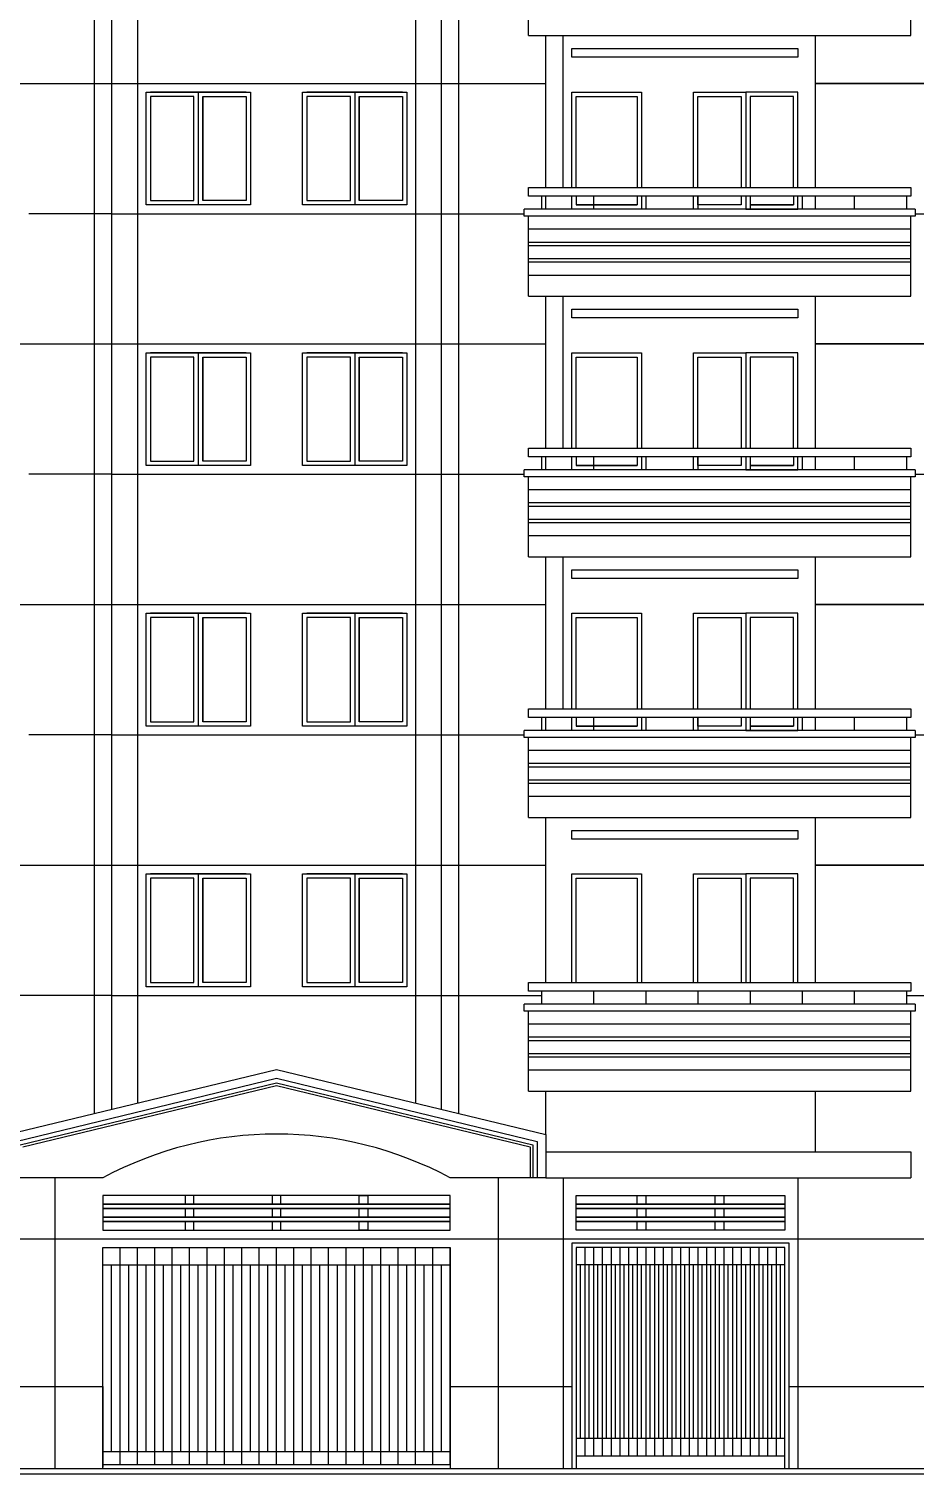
# Model space of a CAD drawing. Header units: millimetres. Extents: x 62416 to 146516, y -59332 to 68.
# Drawn here: x 83148 to 93348, y -45135 to -28499 of the extents above; entities that cross this region are included whole.
import ezdxf

# ---------------------------------------------------------------- set-up
doc = ezdxf.new("R2010")
doc.units = ezdxf.units.MM
doc.header["$LTSCALE"] = 200
doc.header["$MEASUREMENT"] = 0
doc.layers.add('DIM', color=4, linetype='CONTINUOUS')
doc.layers.add('MDUNG', color=3, linetype='CONTINUOUS')

msp = doc.modelspace()

# ---------------------------------------------------------------- linework, layer by layer
at = {"layer": 'DIM', "color": 4}
for p, q in [((88897.7, -28576.2), (88897.7, -27656.2)), ((93297.7, -28576.2), (93297.7, -27656.2)), ((88897.7, -28576.2), (93297.7, -28576.2)), ((89397.7, -28826.2), (89397.7, -28726.2)), ((89397.7, -28726.2), (91997.7, -28726.2)), ((91997.7, -28726.2), (91997.7, -28826.2)), ((91997.7, -28826.2), (89397.7, -28826.2)), ((89397.7, -30326.2), (89397.7, -29226.2)), ((89397.7, -29226.2), (90197.7, -29226.2)), ((89447.7, -30326.2), (89447.7, -29276.2)), ((89447.7, -29276.2), (90147.7, -29276.2)), ((90147.7, -29276.2), (90147.7, -30326.2)), ((90197.7, -29226.2), (90197.7, -30326.2)), ((90797.7, -30326.2), (90797.7, -29226.2)), ((90797.7, -29226.2), (91397.7, -29226.2)), ((90847.7, -30326.2), (90847.7, -29276.2)), ((90847.7, -29276.2), (91347.7, -29276.2)), ((91347.7, -29276.2), (91347.7, -30326.2)), ((91397.7, -29226.2), (91397.7, -30326.2)), ((91997.7, -29226.2), (91397.7, -29226.2)), ((91397.7, -29226.2), (91397.7, -30326.2)), ((91947.7, -29276.2), (91447.7, -29276.2)), ((91447.7, -29276.2), (91447.7, -30326.2)), ((91947.7, -30326.2), (91947.7, -29276.2)), ((91997.7, -30326.2), (91997.7, -29226.2)), ((88897.7, -30426.2), (88897.7, -30326.2)), ((88897.7, -30326.2), (93297.7, -30326.2)), ((88897.7, -30426.2), (88897.7, -30326.2)), ((93297.7, -30426.2), (88897.7, -30426.2)), ((89047.7, -30428.2), (89047.7, -30576.2)), ((89047.7, -30428.2), (89047.7, -30576.2)), ((89097.7, -30576.2), (89097.7, -30426.2)), ((89097.7, -30576.2), (89097.7, -30426.2)), ((89397.7, -30576.2), (89397.7, -30426.2)), ((89447.7, -30426.2), (89447.7, -30526.2)), ((89647.7, -30428.2), (89647.7, -30576.2)), ((89647.7, -30428.2), (89647.7, -30576.2)), ((90147.7, -30426.2), (90147.7, -30526.2)), ((90197.7, -30426.2), (90197.7, -30576.2)), ((90247.7, -30428.2), (90247.7, -30576.2)), ((90247.7, -30428.2), (90247.7, -30576.2)), ((90797.7, -30576.2), (90797.7, -30426.2)), ((90847.7, -30526.2), (90847.7, -30426.2)), ((90847.7, -30428.2), (90847.7, -30576.2)), ((90847.7, -30428.2), (90847.7, -30576.2)), ((91347.7, -30426.2), (91347.7, -30526.2)), ((91397.7, -30426.2), (91397.7, -30576.2)), ((91397.7, -30426.2), (91397.7, -30576.2)), ((91447.7, -30426.2), (91447.7, -30526.2)), ((91447.7, -30428.2), (91447.7, -30576.2)), ((91447.7, -30428.2), (91447.7, -30576.2)), ((91947.7, -30426.2), (91947.7, -30526.2)), ((91997.7, -30576.2), (91997.7, -30426.2)), ((92047.7, -30428.2), (92047.7, -30576.2)), ((92047.7, -30428.2), (92047.7, -30576.2)), ((92197.7, -30426.2), (92197.7, -30576.2)), ((92197.7, -30426.2), (92197.7, -30576.2)), ((92647.7, -30428.2), (92647.7, -30576.2)), ((92647.7, -30428.2), (92647.7, -30576.2)), ((93247.7, -30428.2), (93247.7, -30576.2)), ((93247.7, -30428.2), (93247.7, -30576.2)), ((93297.7, -30326.2), (93297.7, -30426.2)), ((93347.7, -30576.2), (88847.7, -30576.2)), ((88847.7, -30656.2), (88847.7, -30576.2)), ((93347.7, -30576.2), (88847.7, -30576.2)), ((88847.7, -30656.2), (88847.7, -30576.2)), ((90197.7, -30576.2), (89397.7, -30576.2)), ((89447.7, -30526.2), (90147.7, -30526.2)), ((90147.7, -30526.2), (89447.7, -30526.2)), ((91397.7, -30576.2), (90797.7, -30576.2)), ((91347.7, -30526.2), (90847.7, -30526.2)), ((91397.7, -30576.2), (91997.7, -30576.2)), ((91947.7, -30526.2), (91447.7, -30526.2)), ((91447.7, -30526.2), (91947.7, -30526.2)), ((93347.7, -30576.2), (93347.7, -30656.2)), ((93347.7, -30576.2), (93347.7, -30656.2)), ((93347.7, -30656.2), (88847.7, -30656.2)), ((93347.7, -30656.2), (88847.7, -30656.2)), ((88897.7, -31576.2), (88897.7, -30656.2)), ((88897.7, -31576.2), (88897.7, -30656.2)), ((93297.7, -31576.2), (93297.7, -30656.2)), ((93297.7, -31576.2), (93297.7, -30656.2)), ((93297.7, -30806.2), (88897.7, -30806.2)), ((93297.7, -30806.2), (88897.7, -30806.2)), ((93297.7, -30956.2), (88897.7, -30956.2)), ((93297.7, -30956.2), (88897.7, -30956.2)), ((93297.7, -30996.2), (88897.7, -30996.2)), ((93297.7, -30996.2), (88897.7, -30996.2)), ((93297.7, -31146.2), (88897.7, -31146.2)), ((93297.7, -31146.2), (88897.7, -31146.2)), ((93297.7, -31186.2), (88897.7, -31186.2)), ((93297.7, -31186.2), (88897.7, -31186.2)), ((93297.7, -31336.2), (88897.7, -31336.2)), ((93297.7, -31336.2), (88897.7, -31336.2)), ((88897.7, -31576.2), (93297.7, -31576.2)), ((88897.7, -31576.2), (93297.7, -31576.2)), ((89397.7, -31826.2), (89397.7, -31726.2)), ((89397.7, -31726.2), (91997.7, -31726.2)), ((89397.7, -31826.2), (89397.7, -31726.2)), ((89397.7, -31726.2), (91997.7, -31726.2)), ((91997.7, -31726.2), (91997.7, -31826.2)), ((91997.7, -31726.2), (91997.7, -31826.2)), ((91997.7, -31826.2), (89397.7, -31826.2)), ((91997.7, -31826.2), (89397.7, -31826.2)), ((89397.7, -33326.2), (89397.7, -32226.2)), ((89397.7, -32226.2), (90197.7, -32226.2)), ((89397.7, -33326.2), (89397.7, -32226.2)), ((89397.7, -32226.2), (90197.7, -32226.2)), ((90197.7, -32226.2), (90197.7, -33326.2)), ((90197.7, -32226.2), (90197.7, -33326.2)), ((90797.7, -33326.2), (90797.7, -32226.2)), ((90797.7, -32226.2), (91397.7, -32226.2)), ((90797.7, -33326.2), (90797.7, -32226.2)), ((90797.7, -32226.2), (91397.7, -32226.2)), ((91397.7, -32226.2), (91397.7, -33326.2)), ((91397.7, -32226.2), (91397.7, -33326.2)), ((91997.7, -32226.2), (91397.7, -32226.2)), ((91397.7, -32226.2), (91397.7, -33326.2)), ((91997.7, -32226.2), (91397.7, -32226.2)), ((91397.7, -32226.2), (91397.7, -33326.2)), ((91997.7, -33326.2), (91997.7, -32226.2)), ((91997.7, -33326.2), (91997.7, -32226.2)), ((89447.7, -33326.2), (89447.7, -32276.2)), ((89447.7, -32276.2), (90147.7, -32276.2)), ((89447.7, -33326.2), (89447.7, -32276.2)), ((89447.7, -32276.2), (90147.7, -32276.2)), ((90147.7, -32276.2), (90147.7, -33326.2)), ((90147.7, -32276.2), (90147.7, -33326.2)), ((90847.7, -33326.2), (90847.7, -32276.2)), ((90847.7, -32276.2), (91347.7, -32276.2)), ((90847.7, -33326.2), (90847.7, -32276.2)), ((90847.7, -32276.2), (91347.7, -32276.2)), ((91347.7, -32276.2), (91347.7, -33326.2)), ((91347.7, -32276.2), (91347.7, -33326.2)), ((91947.7, -32276.2), (91447.7, -32276.2)), ((91447.7, -32276.2), (91447.7, -33326.2)), ((91947.7, -32276.2), (91447.7, -32276.2)), ((91447.7, -32276.2), (91447.7, -33326.2)), ((91947.7, -33326.2), (91947.7, -32276.2)), ((91947.7, -33326.2), (91947.7, -32276.2)), ((88897.7, -33426.2), (88897.7, -33326.2)), ((88897.7, -33426.2), (88897.7, -33326.2)), ((88897.7, -33326.2), (93297.7, -33326.2)), ((88897.7, -33326.2), (93297.7, -33326.2)), ((88897.7, -33426.2), (88897.7, -33326.2)), ((93297.7, -33426.2), (88897.7, -33426.2)), ((93297.7, -33426.2), (88897.7, -33426.2)), ((89047.7, -33428.2), (89047.7, -33576.2)), ((89047.7, -33428.2), (89047.7, -33576.2)), ((89047.7, -33428.2), (89047.7, -33576.2)), ((89097.7, -33576.2), (89097.7, -33426.2)), ((89097.7, -33576.2), (89097.7, -33426.2)), ((89097.7, -33576.2), (89097.7, -33426.2)), ((89397.7, -33576.2), (89397.7, -33426.2)), ((89397.7, -33576.2), (89397.7, -33426.2)), ((89447.7, -33426.2), (89447.7, -33526.2)), ((89447.7, -33426.2), (89447.7, -33526.2)), ((89647.7, -33428.2), (89647.7, -33576.2)), ((89647.7, -33428.2), (89647.7, -33576.2)), ((89647.7, -33428.2), (89647.7, -33576.2)), ((90147.7, -33426.2), (90147.7, -33526.2)), ((90147.7, -33426.2), (90147.7, -33526.2)), ((90197.7, -33426.2), (90197.7, -33576.2)), ((90197.7, -33426.2), (90197.7, -33576.2)), ((90247.7, -33428.2), (90247.7, -33576.2)), ((90247.7, -33428.2), (90247.7, -33576.2)), ((90247.7, -33428.2), (90247.7, -33576.2)), ((90797.7, -33576.2), (90797.7, -33426.2)), ((90797.7, -33576.2), (90797.7, -33426.2)), ((90847.7, -33526.2), (90847.7, -33426.2)), ((90847.7, -33526.2), (90847.7, -33426.2)), ((90847.7, -33428.2), (90847.7, -33576.2)), ((90847.7, -33428.2), (90847.7, -33576.2)), ((90847.7, -33428.2), (90847.7, -33576.2)), ((91347.7, -33426.2), (91347.7, -33526.2)), ((91347.7, -33426.2), (91347.7, -33526.2)), ((91397.7, -33426.2), (91397.7, -33576.2)), ((91397.7, -33426.2), (91397.7, -33576.2)), ((91397.7, -33426.2), (91397.7, -33576.2)), ((91397.7, -33426.2), (91397.7, -33576.2)), ((91447.7, -33426.2), (91447.7, -33526.2)), ((91447.7, -33426.2), (91447.7, -33526.2)), ((91447.7, -33428.2), (91447.7, -33576.2)), ((91447.7, -33428.2), (91447.7, -33576.2)), ((91447.7, -33428.2), (91447.7, -33576.2)), ((91947.7, -33426.2), (91947.7, -33526.2)), ((91947.7, -33426.2), (91947.7, -33526.2)), ((91997.7, -33576.2), (91997.7, -33426.2)), ((91997.7, -33576.2), (91997.7, -33426.2)), ((92047.7, -33428.2), (92047.7, -33576.2)), ((92047.7, -33428.2), (92047.7, -33576.2)), ((92047.7, -33428.2), (92047.7, -33576.2)), ((92197.7, -33426.2), (92197.7, -33576.2)), ((92197.7, -33426.2), (92197.7, -33576.2)), ((92197.7, -33426.2), (92197.7, -33576.2)), ((92647.7, -33428.2), (92647.7, -33576.2)), ((92647.7, -33428.2), (92647.7, -33576.2)), ((92647.7, -33428.2), (92647.7, -33576.2)), ((93247.7, -33428.2), (93247.7, -33576.2)), ((93247.7, -33428.2), (93247.7, -33576.2)), ((93247.7, -33428.2), (93247.7, -33576.2)), ((93297.7, -33326.2), (93297.7, -33426.2)), ((93297.7, -33326.2), (93297.7, -33426.2)), ((93347.7, -33576.2), (88847.7, -33576.2)), ((88847.7, -33656.2), (88847.7, -33576.2)), ((93347.7, -33576.2), (88847.7, -33576.2)), ((88847.7, -33656.2), (88847.7, -33576.2)), ((93347.7, -33576.2), (88847.7, -33576.2)), ((88847.7, -33656.2), (88847.7, -33576.2)), ((90197.7, -33576.2), (89397.7, -33576.2)), ((90197.7, -33576.2), (89397.7, -33576.2)), ((89447.7, -33526.2), (90147.7, -33526.2)), ((90147.7, -33526.2), (89447.7, -33526.2)), ((89447.7, -33526.2), (90147.7, -33526.2)), ((90147.7, -33526.2), (89447.7, -33526.2)), ((91397.7, -33576.2), (90797.7, -33576.2)), ((91397.7, -33576.2), (90797.7, -33576.2)), ((91347.7, -33526.2), (90847.7, -33526.2)), ((91347.7, -33526.2), (90847.7, -33526.2)), ((91397.7, -33576.2), (91997.7, -33576.2)), ((91397.7, -33576.2), (91997.7, -33576.2)), ((91947.7, -33526.2), (91447.7, -33526.2)), ((91447.7, -33526.2), (91947.7, -33526.2)), ((91947.7, -33526.2), (91447.7, -33526.2)), ((91447.7, -33526.2), (91947.7, -33526.2)), ((93347.7, -33576.2), (93347.7, -33656.2)), ((93347.7, -33576.2), (93347.7, -33656.2)), ((93347.7, -33576.2), (93347.7, -33656.2)), ((93347.7, -33656.2), (88847.7, -33656.2)), ((93347.7, -33656.2), (88847.7, -33656.2)), ((93347.7, -33656.2), (88847.7, -33656.2)), ((88897.7, -34576.2), (88897.7, -33656.2)), ((88897.7, -34576.2), (88897.7, -33656.2)), ((88897.7, -34576.2), (88897.7, -33656.2)), ((93297.7, -34576.2), (93297.7, -33656.2)), ((93297.7, -34576.2), (93297.7, -33656.2)), ((93297.7, -34576.2), (93297.7, -33656.2)), ((93297.7, -33806.2), (88897.7, -33806.2)), ((93297.7, -33806.2), (88897.7, -33806.2)), ((93297.7, -33806.2), (88897.7, -33806.2)), ((93297.7, -33956.2), (88897.7, -33956.2)), ((93297.7, -33956.2), (88897.7, -33956.2)), ((93297.7, -33956.2), (88897.7, -33956.2)), ((93297.7, -33996.2), (88897.7, -33996.2)), ((93297.7, -33996.2), (88897.7, -33996.2)), ((93297.7, -33996.2), (88897.7, -33996.2)), ((93297.7, -34146.2), (88897.7, -34146.2)), ((93297.7, -34146.2), (88897.7, -34146.2)), ((93297.7, -34146.2), (88897.7, -34146.2)), ((93297.7, -34186.2), (88897.7, -34186.2)), ((93297.7, -34186.2), (88897.7, -34186.2)), ((93297.7, -34186.2), (88897.7, -34186.2)), ((93297.7, -34336.2), (88897.7, -34336.2)), ((93297.7, -34336.2), (88897.7, -34336.2)), ((93297.7, -34336.2), (88897.7, -34336.2)), ((88897.7, -34576.2), (93297.7, -34576.2)), ((88897.7, -34576.2), (93297.7, -34576.2)), ((88897.7, -34576.2), (93297.7, -34576.2)), ((88897.7, -36426.2), (88897.7, -36326.2)), ((89047.7, -36428.2), (89047.7, -36576.2)), ((89097.7, -36576.2), (89097.7, -36426.2)), ((89647.7, -36428.2), (89647.7, -36576.2)), ((90247.7, -36428.2), (90247.7, -36576.2)), ((90847.7, -36428.2), (90847.7, -36576.2)), ((91447.7, -36428.2), (91447.7, -36576.2)), ((92047.7, -36428.2), (92047.7, -36576.2)), ((92197.7, -36426.2), (92197.7, -36576.2)), ((92647.7, -36428.2), (92647.7, -36576.2)), ((93247.7, -36428.2), (93247.7, -36576.2)), ((93347.7, -36576.2), (88847.7, -36576.2)), ((88847.7, -36656.2), (88847.7, -36576.2)), ((93347.7, -36576.2), (93347.7, -36656.2)), ((93347.7, -36656.2), (88847.7, -36656.2)), ((88897.7, -37576.2), (88897.7, -36656.2)), ((93297.7, -37576.2), (93297.7, -36656.2)), ((93297.7, -36806.2), (88897.7, -36806.2)), ((93297.7, -36956.2), (88897.7, -36956.2)), ((93297.7, -36996.2), (88897.7, -36996.2)), ((93297.7, -37146.2), (88897.7, -37146.2)), ((93297.7, -37186.2), (88897.7, -37186.2)), ((93297.7, -37336.2), (88897.7, -37336.2)), ((88897.7, -37576.2), (93297.7, -37576.2)), ((89397.7, -37826.2), (89397.7, -37726.2)), ((89397.7, -37726.2), (91997.7, -37726.2)), ((91997.7, -37726.2), (91997.7, -37826.2)), ((91997.7, -37826.2), (89397.7, -37826.2)), ((89397.7, -39476.2), (89397.7, -38226.2)), ((89397.7, -38226.2), (90197.7, -38226.2)), ((90197.7, -38226.2), (90197.7, -39476.2)), ((90797.7, -39476.2), (90797.7, -38226.2)), ((90797.7, -38226.2), (91397.7, -38226.2)), ((91997.7, -38226.2), (91397.7, -38226.2)), ((91397.7, -38226.2), (91397.7, -39326.2)), ((91397.7, -38226.2), (91397.7, -39476.2)), ((91997.7, -39476.2), (91997.7, -38226.2)), ((89447.7, -39476.2), (89447.7, -38276.2)), ((89447.7, -38276.2), (90147.7, -38276.2)), ((90147.7, -38276.2), (90147.7, -39476.2)), ((90847.7, -39476.2), (90847.7, -38276.2)), ((90847.7, -38276.2), (91347.7, -38276.2)), ((91347.7, -38276.2), (91347.7, -39476.2)), ((91947.7, -38276.2), (91447.7, -38276.2)), ((91447.7, -38276.2), (91447.7, -39476.2)), ((91947.7, -39476.2), (91947.7, -38276.2)), ((88897.7, -39576.2), (88897.7, -39476.2)), ((89047.7, -39578.2), (89047.7, -39726.2)), ((89647.7, -39578.2), (89647.7, -39726.2)), ((90247.7, -39578.2), (90247.7, -39726.2)), ((90847.7, -39578.2), (90847.7, -39726.2)), ((91447.7, -39578.2), (91447.7, -39726.2)), ((92047.7, -39578.2), (92047.7, -39726.2)), ((92647.7, -39578.2), (92647.7, -39726.2)), ((93247.7, -39578.2), (93247.7, -39726.2)), ((93347.7, -39726.2), (88847.7, -39726.2)), ((88847.7, -39806.2), (88847.7, -39726.2)), ((93347.7, -39726.2), (93347.7, -39806.2)), ((93347.7, -39806.2), (88847.7, -39806.2)), ((88897.7, -40726.2), (88897.7, -39806.2)), ((93297.7, -40726.2), (93297.7, -39806.2)), ((93297.7, -39956.2), (88897.7, -39956.2)), ((93297.7, -40106.2), (88897.7, -40106.2)), ((93297.7, -40146.2), (88897.7, -40146.2)), ((93297.7, -40296.2), (88897.7, -40296.2)), ((93297.7, -40336.2), (88897.7, -40336.2)), ((82997.7, -41304.9), (85997.7, -40579.1)), ((85997.7, -40579.1), (88997.7, -41304.9)), ((93297.7, -40486.2), (88897.7, -40486.2)), ((83047.7, -41344.2), (85997.7, -40630.5)), ((83077.7, -41367.8), (85997.7, -40661.4)), ((85997.7, -40630.5), (88947.7, -41344.2)), ((85997.7, -40661.4), (88917.7, -41367.8)), ((88897.7, -40726.2), (93297.7, -40726.2)), ((88917.7, -41367.8), (88917.7, -41726.2)), ((88947.7, -41344.2), (88947.7, -41726.2)), ((88997.7, -41304.9), (88997.7, -41726.2)), ((87997.7, -41926.2), (83997.7, -41926.2)), ((83997.7, -41926.2), (83997.7, -42026.2)), ((87997.7, -41926.2), (83997.7, -41926.2)), ((83997.7, -41926.2), (83997.7, -42326.2)), ((83997.7, -42026.2), (87997.7, -42026.2)), ((83997.7, -42026.2), (83997.7, -42076.2)), ((87997.7, -42026.2), (83997.7, -42026.2)), ((83997.7, -42076.2), (87997.7, -42076.2)), ((83997.7, -42076.2), (83997.7, -42176.2)), ((87997.7, -42076.2), (83997.7, -42076.2)), ((85047.7, -41926.2), (84947.7, -41926.2)), ((84947.7, -41926.2), (84947.7, -42026.2)), ((84947.7, -42026.2), (85047.7, -42026.2)), ((85047.7, -42076.2), (84947.7, -42076.2)), ((84947.7, -42076.2), (84947.7, -42176.2)), ((85047.7, -42026.2), (85047.7, -41926.2)), ((85047.7, -42176.2), (85047.7, -42076.2)), ((86047.7, -41926.2), (85947.7, -41926.2)), ((85947.7, -41926.2), (85947.7, -42026.2)), ((85947.7, -42026.2), (86047.7, -42026.2)), ((86047.7, -42076.2), (85947.7, -42076.2)), ((85947.7, -42076.2), (85947.7, -42176.2)), ((86047.7, -42026.2), (86047.7, -41926.2)), ((86047.7, -42176.2), (86047.7, -42076.2)), ((86947.7, -42026.2), (86947.7, -41926.2)), ((86947.7, -41926.2), (87047.7, -41926.2)), ((87047.7, -42026.2), (86947.7, -42026.2)), ((86947.7, -42176.2), (86947.7, -42076.2)), ((86947.7, -42076.2), (87047.7, -42076.2)), ((87047.7, -41926.2), (87047.7, -42026.2)), ((87047.7, -42076.2), (87047.7, -42176.2)), ((87997.7, -42026.2), (87997.7, -41926.2)), ((87997.7, -42326.2), (87997.7, -41926.2)), ((87997.7, -42076.2), (87997.7, -42026.2)), ((87997.7, -42176.2), (87997.7, -42076.2)), ((89447.7, -42026.2), (89447.7, -41926.2)), ((89447.7, -41926.2), (91847.7, -41926.2)), ((89447.7, -42326.2), (89447.7, -41926.2)), ((89447.7, -41926.2), (91847.7, -41926.2)), ((89447.7, -42076.2), (89447.7, -42026.2)), ((89447.7, -42026.2), (91847.7, -42026.2)), ((91847.7, -42026.2), (89447.7, -42026.2)), ((91847.7, -42076.2), (89447.7, -42076.2)), ((89447.7, -42176.2), (89447.7, -42076.2)), ((89447.7, -42076.2), (91847.7, -42076.2)), ((90147.7, -42026.2), (90147.7, -41926.2)), ((90147.7, -41926.2), (90247.7, -41926.2)), ((90247.7, -42026.2), (90147.7, -42026.2)), ((90147.7, -42176.2), (90147.7, -42076.2)), ((90147.7, -42076.2), (90247.7, -42076.2)), ((90247.7, -41926.2), (90247.7, -42026.2)), ((90247.7, -42076.2), (90247.7, -42176.2)), ((91047.7, -42026.2), (91047.7, -41926.2)), ((91047.7, -41926.2), (91147.7, -41926.2)), ((91147.7, -42026.2), (91047.7, -42026.2)), ((91047.7, -42176.2), (91047.7, -42076.2)), ((91047.7, -42076.2), (91147.7, -42076.2)), ((91147.7, -41926.2), (91147.7, -42026.2)), ((91147.7, -42076.2), (91147.7, -42176.2)), ((91847.7, -41926.2), (91847.7, -42026.2)), ((91847.7, -41926.2), (91847.7, -42326.2)), ((91847.7, -42026.2), (91847.7, -42076.2)), ((91847.7, -42076.2), (91847.7, -42176.2)), ((83997.7, -42176.2), (83997.7, -42226.2)), ((87997.7, -42176.2), (83997.7, -42176.2)), ((83997.7, -42176.2), (87997.7, -42176.2)), ((83997.7, -42226.2), (87997.7, -42226.2)), ((83997.7, -42226.2), (83997.7, -42326.2)), ((87997.7, -42226.2), (83997.7, -42226.2)), ((84947.7, -42176.2), (85047.7, -42176.2)), ((85047.7, -42226.2), (84947.7, -42226.2)), ((84947.7, -42226.2), (84947.7, -42326.2)), ((85047.7, -42326.2), (85047.7, -42226.2)), ((85947.7, -42176.2), (86047.7, -42176.2)), ((86047.7, -42226.2), (85947.7, -42226.2)), ((85947.7, -42226.2), (85947.7, -42326.2)), ((86047.7, -42326.2), (86047.7, -42226.2)), ((87047.7, -42176.2), (86947.7, -42176.2)), ((86947.7, -42326.2), (86947.7, -42226.2)), ((86947.7, -42226.2), (87047.7, -42226.2)), ((87047.7, -42226.2), (87047.7, -42326.2)), ((87997.7, -42226.2), (87997.7, -42176.2)), ((87997.7, -42326.2), (87997.7, -42226.2)), ((89447.7, -42226.2), (89447.7, -42176.2)), ((89447.7, -42176.2), (91847.7, -42176.2)), ((91847.7, -42176.2), (89447.7, -42176.2)), ((91847.7, -42226.2), (89447.7, -42226.2)), ((89447.7, -42326.2), (89447.7, -42226.2)), ((89447.7, -42226.2), (91847.7, -42226.2)), ((90247.7, -42176.2), (90147.7, -42176.2)), ((90147.7, -42326.2), (90147.7, -42226.2)), ((90147.7, -42226.2), (90247.7, -42226.2)), ((90247.7, -42226.2), (90247.7, -42326.2)), ((91147.7, -42176.2), (91047.7, -42176.2)), ((91047.7, -42326.2), (91047.7, -42226.2)), ((91047.7, -42226.2), (91147.7, -42226.2)), ((91147.7, -42226.2), (91147.7, -42326.2)), ((91847.7, -42176.2), (91847.7, -42226.2)), ((91847.7, -42226.2), (91847.7, -42326.2)), ((83997.7, -42326.2), (87997.7, -42326.2)), ((83997.7, -42326.2), (87997.7, -42326.2)), ((84947.7, -42326.2), (85047.7, -42326.2)), ((85947.7, -42326.2), (86047.7, -42326.2)), ((87047.7, -42326.2), (86947.7, -42326.2)), ((91847.7, -42326.2), (89447.7, -42326.2)), ((91847.7, -42326.2), (89447.7, -42326.2)), ((90247.7, -42326.2), (90147.7, -42326.2)), ((91147.7, -42326.2), (91047.7, -42326.2)), ((83997.7, -45076.2), (83997.7, -42526.2)), ((83997.7, -42526.2), (87997.7, -42526.2)), ((83997.7, -45076.2), (83997.7, -42526.2)), ((83997.7, -42526.2), (87997.7, -42526.2)), ((84197.7, -45026.2), (84197.7, -42526.2)), ((84397.7, -45026.2), (84397.7, -42526.2)), ((84597.7, -45026.2), (84597.7, -42526.2)), ((84797.7, -45026.2), (84797.7, -42526.2)), ((84997.7, -45026.2), (84997.7, -42526.2)), ((85197.7, -45026.2), (85197.7, -42526.2)), ((85397.7, -45026.2), (85397.7, -42526.2)), ((85597.7, -45026.2), (85597.7, -42526.2)), ((85797.7, -45026.2), (85797.7, -42526.2)), ((85997.7, -45026.2), (85997.7, -42526.2)), ((86197.7, -45026.2), (86197.7, -42526.2)), ((86397.7, -45026.2), (86397.7, -42526.2)), ((86597.7, -45026.2), (86597.7, -42526.2)), ((86797.7, -45026.2), (86797.7, -42526.2)), ((86997.7, -45026.2), (86997.7, -42526.2)), ((87197.7, -45026.2), (87197.7, -42526.2)), ((87397.7, -45026.2), (87397.7, -42526.2)), ((87597.7, -45026.2), (87597.7, -42526.2)), ((87797.7, -45026.2), (87797.7, -42526.2)), ((87997.7, -45026.2), (87997.7, -42526.2)), ((87997.7, -42526.2), (87997.7, -45076.2)), ((87997.7, -42526.2), (87997.7, -45076.2)), ((91897.7, -42476.2), (89397.7, -42476.2)), ((89397.7, -42476.2), (89397.7, -45076.2)), ((89447.7, -42526.2), (89447.7, -44926.2)), ((91847.7, -42526.2), (89447.7, -42526.2)), ((89447.7, -42526.2), (89447.7, -45076.2)), ((91847.7, -42526.2), (89447.7, -42526.2)), ((89447.7, -42526.2), (89447.7, -44926.2)), ((89547.7, -42526.2), (89547.7, -44926.2)), ((89647.7, -42526.2), (89647.7, -44926.2)), ((89747.7, -42526.2), (89747.7, -44926.2)), ((89847.7, -42526.2), (89847.7, -44926.2)), ((89947.7, -42526.2), (89947.7, -44926.2)), ((90047.7, -42526.2), (90047.7, -44926.2)), ((90147.7, -42526.2), (90147.7, -44926.2)), ((90247.7, -42526.2), (90247.7, -44926.2)), ((90347.7, -42526.2), (90347.7, -44926.2)), ((90447.7, -42526.2), (90447.7, -44926.2)), ((90547.7, -42526.2), (90547.7, -44926.2)), ((90647.7, -42526.2), (90647.7, -44926.2)), ((90747.7, -42526.2), (90747.7, -44926.2)), ((90847.7, -42526.2), (90847.7, -44926.2)), ((90947.7, -42526.2), (90947.7, -44926.2)), ((91047.7, -42526.2), (91047.7, -44926.2)), ((91147.7, -42526.2), (91147.7, -44926.2)), ((91247.7, -42526.2), (91247.7, -44926.2)), ((91347.7, -42526.2), (91347.7, -44926.2)), ((91447.7, -42526.2), (91447.7, -44926.2)), ((91547.7, -42526.2), (91547.7, -44926.2)), ((91647.7, -42526.2), (91647.7, -44926.2)), ((91747.7, -42526.2), (91747.7, -44926.2)), ((91847.7, -45076.2), (91847.7, -42526.2)), ((91847.7, -44926.2), (91847.7, -42526.2)), ((91897.7, -45076.2), (91897.7, -42476.2)), ((83997.7, -42726.2), (87997.7, -42726.2)), ((84097.7, -44876.2), (84097.7, -42726.2)), ((84297.7, -44876.2), (84297.7, -42726.2)), ((84497.7, -44876.2), (84497.7, -42726.2)), ((84697.7, -44876.2), (84697.7, -42726.2)), ((84897.7, -44876.2), (84897.7, -42726.2)), ((85097.7, -44876.2), (85097.7, -42726.2)), ((85297.7, -44876.2), (85297.7, -42726.2)), ((85497.7, -44876.2), (85497.7, -42726.2)), ((85697.7, -44876.2), (85697.7, -42726.2)), ((85897.7, -44876.2), (85897.7, -42726.2)), ((86097.7, -44876.2), (86097.7, -42726.2)), ((86297.7, -44876.2), (86297.7, -42726.2)), ((86497.7, -44876.2), (86497.7, -42726.2)), ((86697.7, -44876.2), (86697.7, -42726.2)), ((86897.7, -44876.2), (86897.7, -42726.2)), ((87097.7, -44876.2), (87097.7, -42726.2)), ((87297.7, -44876.2), (87297.7, -42726.2)), ((87497.7, -44876.2), (87497.7, -42726.2)), ((87697.7, -44876.2), (87697.7, -42726.2)), ((87897.7, -44876.2), (87897.7, -42726.2)), ((91847.7, -42726.2), (89447.7, -42726.2)), ((89497.7, -44726.2), (89497.7, -42726.2)), ((89597.7, -44726.2), (89597.7, -42726.2)), ((89697.7, -44726.2), (89697.7, -42726.2)), ((89797.7, -44726.2), (89797.7, -42726.2)), ((89897.7, -44726.2), (89897.7, -42726.2)), ((89997.7, -44726.2), (89997.7, -42726.2)), ((90097.7, -44726.2), (90097.7, -42726.2)), ((90197.7, -44726.2), (90197.7, -42726.2)), ((90297.7, -44726.2), (90297.7, -42726.2)), ((90397.7, -44726.2), (90397.7, -42726.2)), ((90497.7, -44726.2), (90497.7, -42726.2)), ((90597.7, -44726.2), (90597.7, -42726.2)), ((90697.7, -44726.2), (90697.7, -42726.2)), ((90797.7, -44726.2), (90797.7, -42726.2)), ((90897.7, -44726.2), (90897.7, -42726.2)), ((90997.7, -44726.2), (90997.7, -42726.2)), ((91097.7, -44726.2), (91097.7, -42726.2)), ((91197.7, -44726.2), (91197.7, -42726.2)), ((91297.7, -44726.2), (91297.7, -42726.2)), ((91397.7, -44726.2), (91397.7, -42726.2)), ((91497.7, -44726.2), (91497.7, -42726.2)), ((91597.7, -44726.2), (91597.7, -42726.2)), ((91697.7, -44726.2), (91697.7, -42726.2)), ((91797.7, -44726.2), (91797.7, -42726.2)), ((83997.7, -44126.2), (83997.7, -45056.2)), ((87997.7, -44126.2), (87997.7, -45056.2)), ((91847.7, -44726.2), (89447.7, -44726.2)), ((83997.7, -44876.2), (87997.7, -44876.2)), ((83997.7, -45026.2), (87997.7, -45026.2)), ((89447.7, -44926.2), (91847.7, -44926.2))]:
    msp.add_line(p, q, dxfattribs=at)
at = {"layer": 'DIM', "color": 2, "linetype": 'Continuous'}
for p, q in [((85647.7, -29226.2), (84547.7, -29226.2)), ((85097.7, -29226.2), (85097.7, -30526.2)), ((85147.7, -29276.2), (85147.7, -30476.2)), ((87447.7, -29226.2), (86347.7, -29226.2)), ((86897.7, -29226.2), (86897.7, -30526.2)), ((86947.7, -29276.2), (86947.7, -30476.2)), ((85647.7, -32226.2), (84547.7, -32226.2)), ((85097.7, -32226.2), (85097.7, -33526.2)), ((87447.7, -32226.2), (86347.7, -32226.2)), ((86897.7, -32226.2), (86897.7, -33526.2)), ((85147.7, -32276.2), (85147.7, -33476.2)), ((86947.7, -32276.2), (86947.7, -33476.2)), ((85647.7, -35226.2), (84547.7, -35226.2)), ((85097.7, -35226.2), (85097.7, -36526.2)), ((87447.7, -35226.2), (86347.7, -35226.2)), ((86897.7, -35226.2), (86897.7, -36526.2)), ((85147.7, -35276.2), (85147.7, -36476.2)), ((86947.7, -35276.2), (86947.7, -36476.2)), ((85647.7, -38226.2), (84547.7, -38226.2)), ((85097.7, -38226.2), (85097.7, -39526.2)), ((87447.7, -38226.2), (86347.7, -38226.2)), ((86897.7, -38226.2), (86897.7, -39526.2)), ((85147.7, -38276.2), (85147.7, -39476.2)), ((86947.7, -38276.2), (86947.7, -39476.2))]:
    msp.add_line(p, q, dxfattribs=at)
at = {"layer": 'DIM', "color": 4}
for points in [[(91997.7, -28726.2), (91997.7, -28826.2), (89397.7, -28826.2), (89397.7, -28726.2)], [(91997.7, -31726.2), (91997.7, -31826.2), (89397.7, -31826.2), (89397.7, -31726.2)], [(91997.7, -34726.2), (91997.7, -34826.2), (89397.7, -34826.2), (89397.7, -34726.2)]]:
    msp.add_lwpolyline(points, close=True, dxfattribs=at)
at = {"layer": 'DIM', "color": 2, "linetype": 'Continuous'}
for points in [[(84497.7, -29226.2), (85697.7, -29226.2), (85697.7, -30526.2), (84497.7, -30526.2)], [(84547.7, -29276.2), (84547.7, -30476.2), (85047.7, -30476.2), (85047.7, -29276.2)], [(85647.7, -29276.2), (85647.7, -30476.2), (85147.7, -30476.2), (85147.7, -29276.2)], [(86297.7, -29226.2), (87497.7, -29226.2), (87497.7, -30526.2), (86297.7, -30526.2)], [(86347.7, -29276.2), (86347.7, -30476.2), (86847.7, -30476.2), (86847.7, -29276.2)], [(87447.7, -29276.2), (87447.7, -30476.2), (86947.7, -30476.2), (86947.7, -29276.2)], [(84497.7, -32226.2), (85697.7, -32226.2), (85697.7, -33526.2), (84497.7, -33526.2)], [(86297.7, -32226.2), (87497.7, -32226.2), (87497.7, -33526.2), (86297.7, -33526.2)], [(84547.7, -32276.2), (84547.7, -33476.2), (85047.7, -33476.2), (85047.7, -32276.2)], [(85647.7, -32276.2), (85647.7, -33476.2), (85147.7, -33476.2), (85147.7, -32276.2)], [(86347.7, -32276.2), (86347.7, -33476.2), (86847.7, -33476.2), (86847.7, -32276.2)], [(87447.7, -32276.2), (87447.7, -33476.2), (86947.7, -33476.2), (86947.7, -32276.2)], [(84497.7, -35226.2), (85697.7, -35226.2), (85697.7, -36526.2), (84497.7, -36526.2)], [(86297.7, -35226.2), (87497.7, -35226.2), (87497.7, -36526.2), (86297.7, -36526.2)], [(84547.7, -35276.2), (84547.7, -36476.2), (85047.7, -36476.2), (85047.7, -35276.2)], [(85647.7, -35276.2), (85647.7, -36476.2), (85147.7, -36476.2), (85147.7, -35276.2)], [(86347.7, -35276.2), (86347.7, -36476.2), (86847.7, -36476.2), (86847.7, -35276.2)], [(87447.7, -35276.2), (87447.7, -36476.2), (86947.7, -36476.2), (86947.7, -35276.2)], [(84497.7, -38226.2), (85697.7, -38226.2), (85697.7, -39526.2), (84497.7, -39526.2)], [(86297.7, -38226.2), (87497.7, -38226.2), (87497.7, -39526.2), (86297.7, -39526.2)], [(84547.7, -38276.2), (84547.7, -39476.2), (85047.7, -39476.2), (85047.7, -38276.2)], [(85647.7, -38276.2), (85647.7, -39476.2), (85147.7, -39476.2), (85147.7, -38276.2)], [(86347.7, -38276.2), (86347.7, -39476.2), (86847.7, -39476.2), (86847.7, -38276.2)], [(87447.7, -38276.2), (87447.7, -39476.2), (86947.7, -39476.2), (86947.7, -38276.2)]]:
    msp.add_lwpolyline(points, close=True, dxfattribs=at)
at = {"layer": 'DIM', "color": 4}
for points in [[(89397.7, -30326.2), (89397.7, -29226.2), (90197.7, -29226.2), (90197.7, -30326.2)], [(89447.7, -30326.2), (89447.7, -29276.2), (90147.7, -29276.2), (90147.7, -30326.2)], [(90797.7, -30326.2), (90797.7, -29226.2), (91397.7, -29226.2), (91397.7, -30326.2)], [(90847.7, -30326.2), (90847.7, -29276.2), (91347.7, -29276.2), (91347.7, -30326.2)], [(91997.7, -30326.2), (91997.7, -29226.2), (91397.7, -29226.2), (91397.7, -30326.2)], [(91947.7, -30326.2), (91947.7, -29276.2), (91447.7, -29276.2), (91447.7, -30326.2)], [(88897.7, -30326.2), (93297.7, -30326.2), (93297.7, -30426.2), (88897.7, -30426.2)], [(90197.7, -30426.2), (90197.7, -30576.2), (89397.7, -30576.2)], [(89397.7, -30576.2), (89397.7, -30426.2)], [(89447.7, -30426.2), (89447.7, -30526.2), (90147.7, -30526.2)], [(90147.7, -30426.2), (90147.7, -30526.2), (89447.7, -30526.2)], [(91397.7, -30426.2), (91397.7, -30576.2), (90797.7, -30576.2)], [(90797.7, -30576.2), (90797.7, -30426.2)], [(91347.7, -30426.2), (91347.7, -30526.2), (90847.7, -30526.2)], [(90847.7, -30526.2), (90847.7, -30426.2)], [(91397.7, -30426.2), (91397.7, -30576.2), (91997.7, -30576.2)], [(91947.7, -30426.2), (91947.7, -30526.2), (91447.7, -30526.2)], [(91447.7, -30426.2), (91447.7, -30526.2), (91947.7, -30526.2)], [(91997.7, -30576.2), (91997.7, -30426.2)], [(89397.7, -33326.2), (89397.7, -32226.2), (90197.7, -32226.2), (90197.7, -33326.2)], [(90797.7, -33326.2), (90797.7, -32226.2), (91397.7, -32226.2), (91397.7, -33326.2)], [(91997.7, -33326.2), (91997.7, -32226.2), (91397.7, -32226.2), (91397.7, -33326.2)], [(89447.7, -33326.2), (89447.7, -32276.2), (90147.7, -32276.2), (90147.7, -33326.2)], [(90847.7, -33326.2), (90847.7, -32276.2), (91347.7, -32276.2), (91347.7, -33326.2)], [(91947.7, -33326.2), (91947.7, -32276.2), (91447.7, -32276.2), (91447.7, -33326.2)], [(88897.7, -33326.2), (93297.7, -33326.2), (93297.7, -33426.2), (88897.7, -33426.2)], [(90197.7, -33426.2), (90197.7, -33576.2), (89397.7, -33576.2)], [(89397.7, -33576.2), (89397.7, -33426.2)], [(89447.7, -33426.2), (89447.7, -33526.2), (90147.7, -33526.2)], [(90147.7, -33426.2), (90147.7, -33526.2), (89447.7, -33526.2)], [(91397.7, -33426.2), (91397.7, -33576.2), (90797.7, -33576.2)], [(90797.7, -33576.2), (90797.7, -33426.2)], [(91347.7, -33426.2), (91347.7, -33526.2), (90847.7, -33526.2)], [(90847.7, -33526.2), (90847.7, -33426.2)], [(91397.7, -33426.2), (91397.7, -33576.2), (91997.7, -33576.2)], [(91947.7, -33426.2), (91947.7, -33526.2), (91447.7, -33526.2)], [(91447.7, -33426.2), (91447.7, -33526.2), (91947.7, -33526.2)], [(91997.7, -33576.2), (91997.7, -33426.2)], [(89397.7, -36326.2), (89397.7, -35226.2), (90197.7, -35226.2), (90197.7, -36326.2)], [(90797.7, -36326.2), (90797.7, -35226.2), (91397.7, -35226.2), (91397.7, -36326.2)], [(91997.7, -36326.2), (91997.7, -35226.2), (91397.7, -35226.2), (91397.7, -36326.2)], [(89447.7, -36326.2), (89447.7, -35276.2), (90147.7, -35276.2), (90147.7, -36326.2)], [(90847.7, -36326.2), (90847.7, -35276.2), (91347.7, -35276.2), (91347.7, -36326.2)], [(91947.7, -36326.2), (91947.7, -35276.2), (91447.7, -35276.2), (91447.7, -36326.2)], [(88897.7, -36326.2), (93297.7, -36326.2), (93297.7, -36426.2), (88897.7, -36426.2)], [(90197.7, -36426.2), (90197.7, -36576.2), (89397.7, -36576.2)], [(89397.7, -36576.2), (89397.7, -36426.2)], [(89447.7, -36426.2), (89447.7, -36526.2), (90147.7, -36526.2)], [(90147.7, -36426.2), (90147.7, -36526.2), (89447.7, -36526.2)], [(91397.7, -36426.2), (91397.7, -36576.2), (90797.7, -36576.2)], [(90797.7, -36576.2), (90797.7, -36426.2)], [(91347.7, -36426.2), (91347.7, -36526.2), (90847.7, -36526.2)], [(90847.7, -36526.2), (90847.7, -36426.2)], [(91397.7, -36426.2), (91397.7, -36576.2), (91997.7, -36576.2)], [(91947.7, -36426.2), (91947.7, -36526.2), (91447.7, -36526.2)], [(91447.7, -36426.2), (91447.7, -36526.2), (91947.7, -36526.2)], [(91997.7, -36576.2), (91997.7, -36426.2)], [(88897.7, -39476.2), (93297.7, -39476.2), (93297.7, -39576.2), (88897.7, -39576.2)]]:
    msp.add_lwpolyline(points, dxfattribs=at)
at = {"layer": 'MDUNG', "color": 3}
for p, q in [((84397.7, -13576.2), (84397.7, -40863.3)), ((87597.7, -13576.2), (87597.7, -40863.3)), ((83897.7, -25576.2), (83897.7, -28726.2)), ((84097.7, -25576.2), (84097.7, -28726.2)), ((84097.7, -25576.2), (84097.7, -28726.2)), ((87897.7, -28726.2), (87897.7, -25626.2)), ((88097.7, -28726.2), (88097.7, -25626.2)), ((83897.7, -28576.2), (83897.7, -31726.2)), ((83897.7, -28576.2), (83897.7, -31726.2)), ((84097.7, -28576.2), (84097.7, -31726.2)), ((84097.7, -28576.2), (84097.7, -31726.2)), ((84097.7, -28576.2), (84097.7, -31726.2)), ((84097.7, -28576.2), (84097.7, -31726.2)), ((89297.7, -30326.2), (89297.7, -28576.2)), ((89297.7, -30326.2), (89297.7, -28576.2)), ((92197.7, -28576.2), (92197.7, -30326.2)), ((92197.7, -28576.2), (92197.7, -30326.2)), ((87897.7, -31726.2), (87897.7, -28626.2)), ((87897.7, -31726.2), (87897.7, -28626.2)), ((88097.7, -31726.2), (88097.7, -28626.2)), ((88097.7, -31726.2), (88097.7, -28626.2)), ((82897.7, -29126.2), (83897.7, -29126.2)), ((83897.7, -29126.2), (88097.7, -29126.2)), ((88097.7, -29126.2), (89097.7, -29126.2)), ((98997.7, -29126.2), (92197.7, -29126.2)), ((92197.7, -29126.2), (98997.7, -29126.2)), ((84097.7, -30626.2), (83147.7, -30626.2)), ((84097.7, -30626.2), (87897.7, -30626.2)), ((87897.7, -30626.2), (88847.7, -30626.2)), ((93347.7, -30626.2), (97897.7, -30626.2)), ((83897.7, -31576.2), (83897.7, -34726.2)), ((83897.7, -31576.2), (83897.7, -34726.2)), ((83897.7, -31576.2), (83897.7, -34726.2)), ((84097.7, -31576.2), (84097.7, -34726.2)), ((84097.7, -31576.2), (84097.7, -34726.2)), ((84097.7, -31576.2), (84097.7, -34726.2)), ((84097.7, -31576.2), (84097.7, -34726.2)), ((84097.7, -31576.2), (84097.7, -34726.2)), ((84097.7, -31576.2), (84097.7, -34726.2)), ((89297.7, -33326.2), (89297.7, -31576.2)), ((89297.7, -33326.2), (89297.7, -31576.2)), ((89297.7, -33326.2), (89297.7, -31576.2)), ((92197.7, -31576.2), (92197.7, -33326.2)), ((92197.7, -31576.2), (92197.7, -33326.2)), ((92197.7, -31576.2), (92197.7, -33326.2)), ((87897.7, -34726.2), (87897.7, -31626.2)), ((87897.7, -34726.2), (87897.7, -31626.2)), ((87897.7, -34726.2), (87897.7, -31626.2)), ((88097.7, -34726.2), (88097.7, -31626.2)), ((88097.7, -34726.2), (88097.7, -31626.2)), ((88097.7, -34726.2), (88097.7, -31626.2)), ((82897.7, -32126.2), (84097.7, -32126.2)), ((84097.7, -32126.2), (87897.7, -32126.2)), ((87897.7, -32126.2), (89097.7, -32126.2)), ((98997.7, -32126.2), (92197.7, -32126.2)), ((92197.7, -32126.2), (98997.7, -32126.2)), ((84097.7, -33626.2), (83147.7, -33626.2)), ((84097.7, -33626.2), (87897.7, -33626.2)), ((87897.7, -33626.2), (88847.7, -33626.2)), ((93347.7, -33626.2), (97897.7, -33626.2)), ((83897.7, -34576.2), (83897.7, -37726.2)), ((84097.7, -34576.2), (84097.7, -37726.2)), ((84097.7, -34576.2), (84097.7, -37726.2)), ((89297.7, -36326.2), (89297.7, -34576.2)), ((92197.7, -34576.2), (92197.7, -36326.2)), ((87897.7, -37726.2), (87897.7, -34626.2)), ((88097.7, -37726.2), (88097.7, -34626.2)), ((82897.7, -35126.2), (84097.7, -35126.2)), ((84097.7, -35126.2), (87897.7, -35126.2)), ((87897.7, -35126.2), (89097.7, -35126.2)), ((98997.7, -35126.2), (92197.7, -35126.2)), ((92197.7, -35126.2), (98997.7, -35126.2)), ((84097.7, -36626.2), (83147.7, -36626.2)), ((84097.7, -36626.2), (87897.7, -36626.2)), ((87897.7, -36626.2), (88847.7, -36626.2)), ((93347.7, -36626.2), (97897.7, -36626.2)), ((89097.7, -39476.2), (89097.7, -37576.2)), ((92197.7, -37576.2), (92197.7, -39476.2)), ((83897.7, -37726.2), (83897.7, -40984.2)), ((84097.7, -37726.2), (84097.7, -40935.8)), ((84097.7, -37726.2), (84097.7, -40726.2)), ((87897.7, -40935.8), (87897.7, -37726.2)), ((88097.7, -40984.2), (88097.7, -37726.2)), ((82897.7, -38126.2), (84097.7, -38126.2)), ((84097.7, -38126.2), (87897.7, -38126.2)), ((87897.7, -38126.2), (89097.7, -38126.2)), ((98997.7, -38126.2), (92197.7, -38126.2)), ((92197.7, -38126.2), (98997.7, -38126.2)), ((84097.7, -39626.2), (82947.7, -39626.2)), ((84097.7, -39626.2), (87897.7, -39626.2)), ((87897.7, -39626.2), (89047.7, -39626.2)), ((93247.7, -39626.2), (97947.7, -39626.2)), ((82897.7, -41226.2), (85997.7, -40476.2)), ((85997.7, -40476.2), (89097.7, -41226.2)), ((89097.7, -41226.2), (89097.7, -40726.2)), ((92197.7, -40726.2), (92197.7, -41426.2)), ((89097.7, -41226.2), (89097.7, -41726.2)), ((89097.7, -41426.2), (93297.7, -41426.2)), ((89097.7, -41426.2), (93297.7, -41426.2)), ((93297.7, -41426.2), (93297.7, -41726.2)), ((83997.7, -41726.2), (82897.7, -41726.2)), ((83447.7, -41726.2), (83447.7, -45076.2)), ((89097.7, -41726.2), (87997.7, -41726.2)), ((88547.7, -41726.2), (88547.7, -45076.2)), ((89097.7, -41726.2), (93297.7, -41726.2)), ((89297.7, -41726.2), (89297.7, -45076.2)), ((91997.7, -41726.2), (91997.7, -45076.2)), ((76297.7, -42426.2), (134097.7, -42426.2)), ((82547.7, -44126.2), (83997.7, -44126.2)), ((87997.7, -44126.2), (89397.7, -44126.2)), ((91897.7, -44126.2), (99297.7, -44126.2)), ((134097.7, -45076.2), (76297.7, -45076.2)), ((136035.6, -45135), (74745.6, -45135))]:
    msp.add_line(p, q, dxfattribs=at)
at = {"layer": 'MDUNG'}
for p, q in [((89097.7, -30326.2), (89097.7, -28576.2)), ((89097.7, -30326.2), (89097.7, -28576.2)), ((89097.7, -33326.2), (89097.7, -31576.2)), ((89097.7, -33326.2), (89097.7, -31576.2)), ((89097.7, -33326.2), (89097.7, -31576.2)), ((89097.7, -36326.2), (89097.7, -34576.2))]:
    msp.add_line(p, q, dxfattribs=at)
at = {"layer": 'MDUNG', "color": 3}
msp.add_arc((85997.7, -45427.8), 4207.4, 61.61735, 118.38265, dxfattribs=at)

doc.saveas('drawing.dxf')
